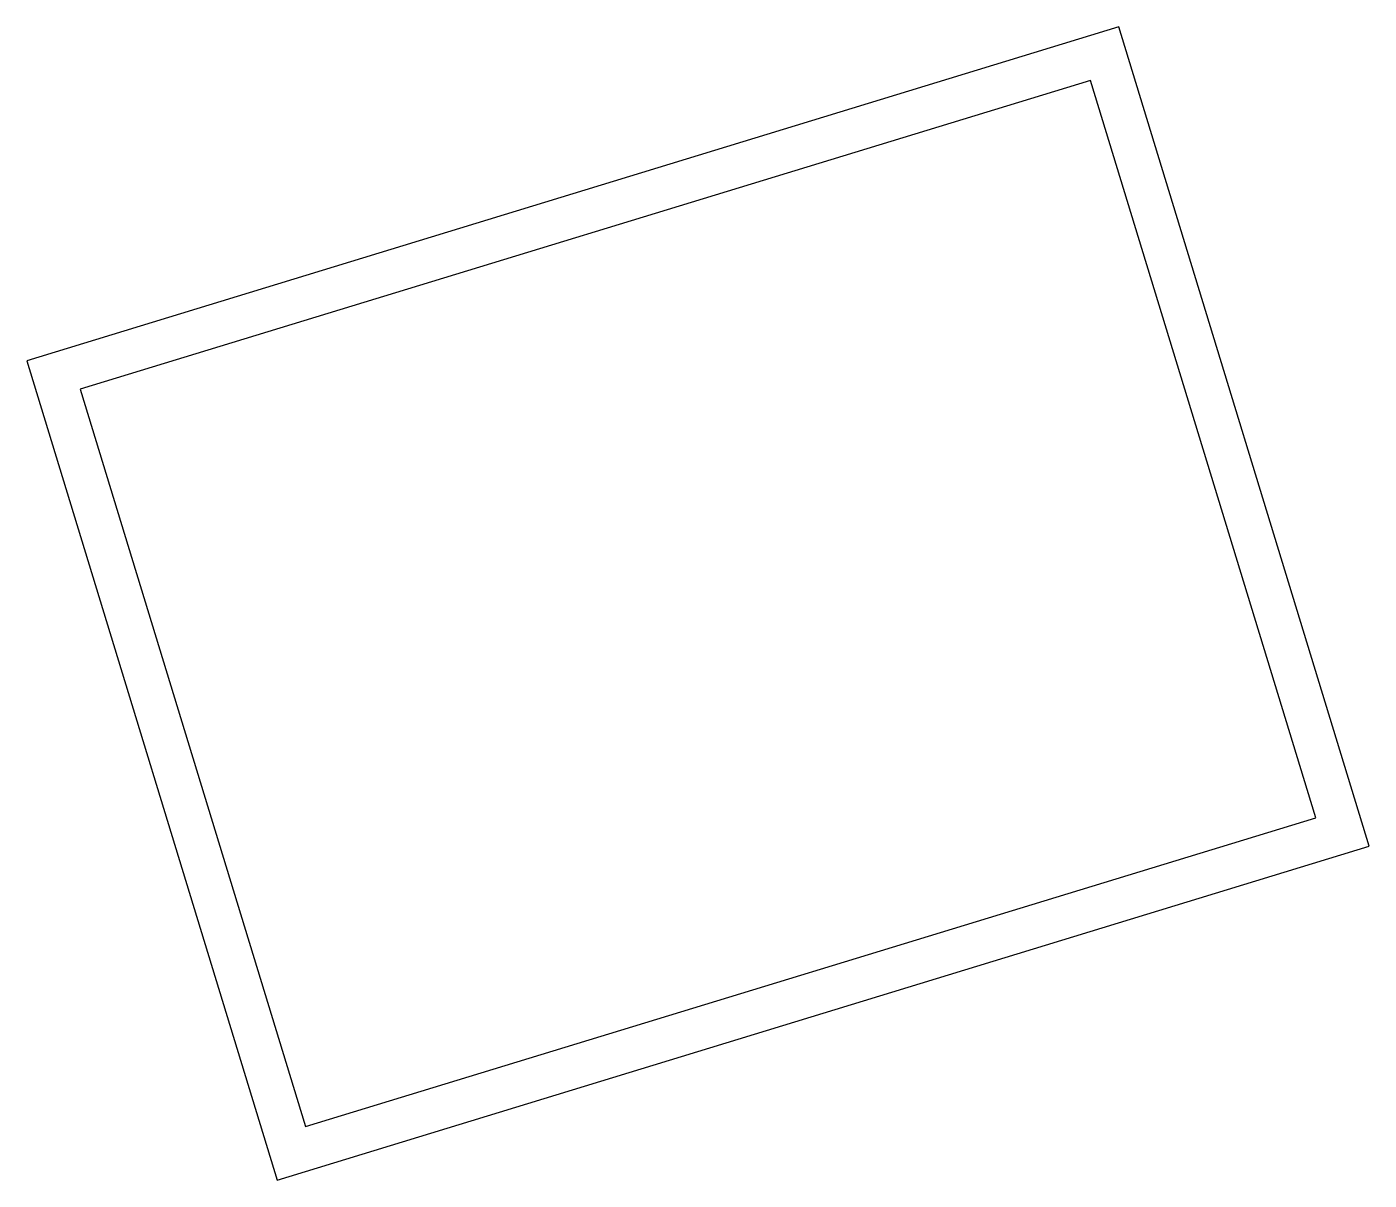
# Model space of a CAD drawing. Header units: millimetres. Extents: x -754 to 8650, y 1000 to 9077.
import ezdxf

# ---------------------------------------------------------------- set-up
doc = ezdxf.new("R2010")
doc.units = ezdxf.units.MM

msp = doc.modelspace()

# ---------------------------------------------------------------- linework, layer by layer
at = {"layer": 'A-WALL'}
for points in [[(1000, 1000), (8650.4, 3339), (6896.2, 9076.8), (-754.2, 6737.8)], [(1199.2, 1374.6), (8275.8, 3538.2), (6697, 8702.2), (-379.6, 6538.6)]]:
    msp.add_lwpolyline(points, close=True, dxfattribs=at)

doc.saveas('drawing.dxf')
